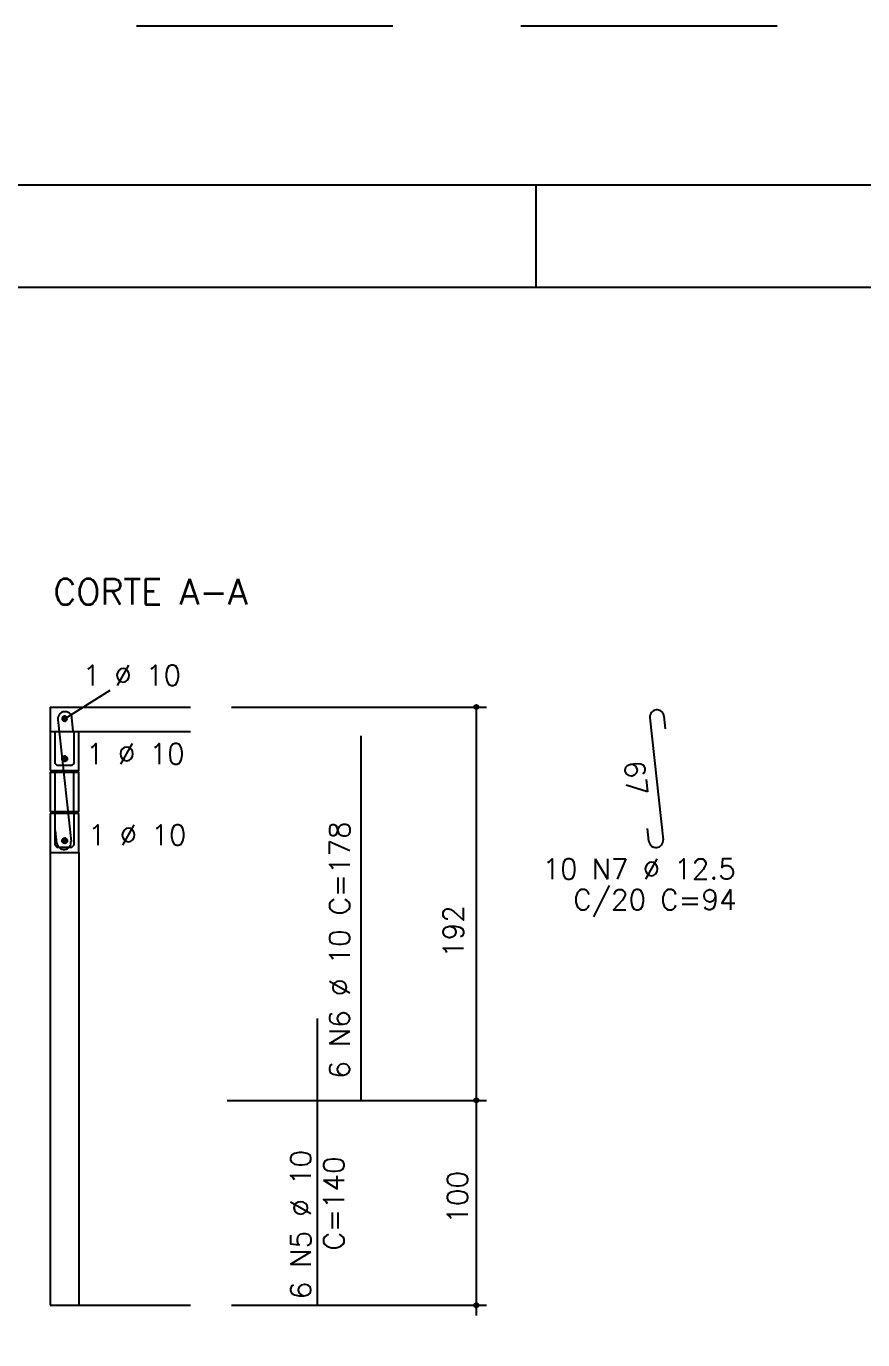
# Model space of a CAD drawing. Extents: x -1 to 122, y -1 to 61.
# Drawn here: x 16.91 to 25.07, y 48.23 to 61.05 of the extents above; entities that cross this region are included whole.
import ezdxf

# ---------------------------------------------------------------- set-up
doc = ezdxf.new("R2010")
doc.units = 0
doc.header["$MEASUREMENT"] = 0
doc.linetypes.add('HIDDEN', pattern=[0.375, 0.25, -0.125])
doc.layers.get('0').update_dxf_attribs({"linetype": 'CONTINUOUS'})
doc.layers.get('Defpoints').update_dxf_attribs({"linetype": 'CONTINUOUS'})
for name, color, linetype in [('ARQ_FOLHA', 7, 'CONTINUOUS'), ('PENA_01', 1, 'CONTINUOUS'), ('PENA_02', 2, 'CONTINUOUS'), ('PENA_03', 3, 'CONTINUOUS'), ('PENA_05', 5, 'CONTINUOUS')]:
    doc.layers.add(name, color=color, linetype=linetype)
doc.styles.get("Standard").update_dxf_attribs({"font": 'ROMANS.SHX'})

# ---------------------------------------------------------------- blocks, each defined once
blk = doc.blocks.new('FOLHA A1+1 - 1102 X 594')
at = {"layer": 'ARQ_FOLHA', "color": 1}
blk.add_line((-979, 584), (-979, 594), dxfattribs=at)
for points in [[(-1189, 0), (0, 0), (0, 594), (-1189, 594)], [(-1164, 10), (-10, 10), (-10, 584), (-1164, 584)]]:
    blk.add_lwpolyline(points, close=True, dxfattribs=at)
at = {"layer": 'Defpoints', "color": 8, "linetype": 'HIDDEN', "ltscale": 100}
blk.add_lwpolyline([(-1208.5, 609.5), (-1208.5, -15.5), (19.5, -15.5), (19.5, 609.5)], close=True, dxfattribs=at)

msp = doc.modelspace()

# ---------------------------------------------------------------- linework, layer by layer
at = {"layer": 'PENA_01', "linetype": 'Continuous'}
msp.add_line((17.289, 54.291), (17.727, 54.569), dxfattribs=at)
at = {"layer": 'PENA_02', "linetype": 'Continuous'}
for centre, radius in [((21.302, 54.403), 0.02), ((21.302, 54.403), 0.01), ((21.302, 50.563), 0.02), ((21.302, 50.563), 0.01), ((21.302, 48.563), 0.02), ((21.302, 48.563), 0.01)]:
    msp.add_circle(centre, radius, dxfattribs=at)
at = {"layer": 'PENA_03', "linetype": 'Continuous'}
for p, q in [((17.142, 54.403), (17.142, 53.783)), ((17.142, 54.403), (18.513, 54.403)), ((18.913, 54.403), (21.402, 54.403)), ((21.302, 48.463), (21.302, 54.403)), ((17.142, 54.163), (18.513, 54.163)), ((17.192, 53.383), (17.192, 53.763)), ((17.372, 53.383), (17.372, 53.763)), ((17.422, 53.363), (17.142, 53.363)), ((17.142, 53.363), (17.142, 52.983)), ((17.142, 52.983), (17.142, 48.563)), ((17.422, 52.983), (17.422, 48.563)), ((18.871, 50.563), (21.402, 50.563)), ((17.142, 48.563), (18.513, 48.563)), ((18.913, 48.563), (21.402, 48.563))]:
    msp.add_line(p, q, dxfattribs=at)
for points in [[(17.309, 54.289), (17.306, 54.299), (17.3, 54.307), (17.291, 54.313), (17.281, 54.314), (17.271, 54.31), (17.263, 54.303), (17.259, 54.294), (17.259, 54.284), (17.263, 54.274), (17.271, 54.267), (17.281, 54.264), (17.291, 54.265), (17.3, 54.27), (17.306, 54.279), (17.309, 54.289)], [(17.142, 53.783), (17.422, 53.783), (17.422, 54.163)], [(17.372, 54.163), (17.372, 53.853), (17.352, 53.833), (17.212, 53.833), (17.192, 53.853), (17.192, 54.163)], [(17.309, 53.898), (17.306, 53.908), (17.3, 53.917), (17.291, 53.922), (17.281, 53.923), (17.271, 53.92), (17.263, 53.913), (17.259, 53.903), (17.259, 53.893), (17.263, 53.883), (17.271, 53.877), (17.281, 53.873), (17.291, 53.874), (17.3, 53.88), (17.306, 53.888), (17.309, 53.898)], [(17.142, 53.383), (17.422, 53.383), (17.422, 53.763), (17.142, 53.763), (17.142, 53.383)], [(17.142, 52.983), (17.422, 52.983), (17.422, 53.363)], [(17.372, 53.363), (17.372, 53.053), (17.352, 53.033), (17.212, 53.033), (17.192, 53.053), (17.192, 53.363)], [(17.309, 53.098), (17.306, 53.108), (17.3, 53.117), (17.291, 53.122), (17.281, 53.123), (17.271, 53.12), (17.263, 53.113), (17.259, 53.103), (17.259, 53.093), (17.263, 53.083), (17.271, 53.077), (17.281, 53.073), (17.291, 53.074), (17.3, 53.08), (17.306, 53.088), (17.309, 53.098)]]:
    msp.add_lwpolyline(points, dxfattribs=at)
for centre in [(17.284, 53.898), (17.284, 53.098)]:
    msp.add_circle(centre, 0.025, dxfattribs=at)
for points in [[(17.309, 54.289), (17.263, 54.303), (17.259, 54.294)], [(17.309, 54.289), (17.259, 54.294), (17.259, 54.284)], [(17.309, 54.289), (17.259, 54.284), (17.263, 54.274)], [(17.309, 54.289), (17.271, 54.31), (17.263, 54.303)], [(17.309, 54.289), (17.263, 54.274), (17.271, 54.267)], [(17.309, 54.289), (17.281, 54.314), (17.271, 54.31)], [(17.309, 54.289), (17.271, 54.267), (17.281, 54.264)], [(17.309, 54.289), (17.291, 54.313), (17.281, 54.314)], [(17.309, 54.289), (17.281, 54.264), (17.291, 54.265)], [(17.309, 54.289), (17.3, 54.307), (17.291, 54.313)], [(17.309, 54.289), (17.291, 54.265), (17.3, 54.27)], [(17.309, 54.289), (17.306, 54.299), (17.3, 54.307)], [(17.309, 54.289), (17.3, 54.27), (17.306, 54.279)], [(17.309, 54.289), (17.306, 54.279), (17.309, 54.289)], [(17.309, 53.898), (17.263, 53.913), (17.259, 53.903)], [(17.309, 53.898), (17.259, 53.903), (17.259, 53.893)], [(17.309, 53.898), (17.259, 53.893), (17.263, 53.883)], [(17.309, 53.898), (17.271, 53.92), (17.26, 53.907)], [(17.309, 53.898), (17.26, 53.907), (17.26, 53.89)], [(17.309, 53.898), (17.26, 53.89), (17.271, 53.877)], [(17.309, 53.898), (17.271, 53.92), (17.263, 53.913)], [(17.309, 53.898), (17.263, 53.883), (17.271, 53.877)], [(17.309, 53.898), (17.288, 53.923), (17.271, 53.92)], [(17.309, 53.898), (17.281, 53.923), (17.271, 53.92)], [(17.309, 53.898), (17.271, 53.877), (17.288, 53.874)], [(17.309, 53.898), (17.271, 53.877), (17.281, 53.873)], [(17.309, 53.898), (17.291, 53.922), (17.281, 53.923)], [(17.309, 53.898), (17.281, 53.873), (17.291, 53.874)], [(17.309, 53.898), (17.303, 53.914), (17.288, 53.923)], [(17.309, 53.898), (17.288, 53.874), (17.303, 53.882)], [(17.309, 53.898), (17.3, 53.917), (17.291, 53.922)], [(17.309, 53.898), (17.291, 53.874), (17.3, 53.88)], [(17.309, 53.898), (17.306, 53.908), (17.3, 53.917)], [(17.309, 53.898), (17.3, 53.88), (17.306, 53.888)], [(17.309, 53.898), (17.303, 53.882), (17.309, 53.898)], [(17.309, 53.898), (17.306, 53.888), (17.309, 53.898)], [(17.309, 53.098), (17.263, 53.113), (17.259, 53.103)], [(17.309, 53.098), (17.259, 53.103), (17.259, 53.093)], [(17.309, 53.098), (17.259, 53.093), (17.263, 53.083)], [(17.309, 53.098), (17.271, 53.12), (17.26, 53.107)], [(17.309, 53.098), (17.26, 53.107), (17.26, 53.09)], [(17.309, 53.098), (17.26, 53.09), (17.271, 53.077)], [(17.309, 53.098), (17.271, 53.12), (17.263, 53.113)], [(17.309, 53.098), (17.263, 53.083), (17.271, 53.077)], [(17.309, 53.098), (17.288, 53.123), (17.271, 53.12)], [(17.309, 53.098), (17.281, 53.123), (17.271, 53.12)], [(17.309, 53.098), (17.271, 53.077), (17.288, 53.074)], [(17.309, 53.098), (17.271, 53.077), (17.281, 53.073)], [(17.309, 53.098), (17.291, 53.122), (17.281, 53.123)], [(17.309, 53.098), (17.281, 53.073), (17.291, 53.074)], [(17.309, 53.098), (17.303, 53.114), (17.288, 53.123)], [(17.309, 53.098), (17.288, 53.074), (17.303, 53.082)], [(17.309, 53.098), (17.3, 53.117), (17.291, 53.122)], [(17.309, 53.098), (17.291, 53.074), (17.3, 53.08)], [(17.309, 53.098), (17.306, 53.108), (17.3, 53.117)], [(17.309, 53.098), (17.3, 53.08), (17.306, 53.088)], [(17.309, 53.098), (17.303, 53.082), (17.309, 53.098)], [(17.309, 53.098), (17.306, 53.088), (17.309, 53.098)]]:
    msp.add_solid(points, dxfattribs=at)
at = {"layer": 'PENA_05', "linetype": 'Continuous'}
for p, q in [((17.218, 54.282), (17.346, 53.09)), ((17.368, 54.172), (17.355, 54.296)), ((22.996, 54.299), (23.124, 53.107)), ((23.146, 54.19), (23.133, 54.314)), ((20.178, 50.56), (20.178, 54.123)), ((22.986, 53.093), (22.973, 53.217)), ((17.209, 53.075), (17.195, 53.199)), ((19.752, 48.563), (19.752, 51.363))]:
    msp.add_line(p, q, dxfattribs=at)
for centre, start, end in [((23.064, 54.307), 6.1325, 186.1325), ((17.287, 54.289), 6.1325, 186.1325), ((17.277, 53.082), 186.1325, 6.1325), ((23.055, 53.1), 186.1325, 6.1325)]:
    msp.add_arc(centre, 0.069, start, end, dxfattribs=at)

# ---------------------------------------------------------------- block references
at = {"xscale": 0.09999999999999938, "yscale": 0.09999999999999938, "zscale": 0.09999999999999938}
msp.add_blockref('FOLHA A1+1 - 1102 X 594', (119.786, 0.099), dxfattribs=at)

# ---------------------------------------------------------------- texts
at = {"layer": 'PENA_03', "linetype": 'Continuous'}
for s, p in [('1 %%c 10', (17.46, 54.613)), ('1 %%c 10', (17.495, 53.846)), ('1 %%c 10', (17.512, 53.054)), ('10 N7 %%c 12.5', (21.947, 52.722)), ('C/20 C=94', (22.247, 52.422))]:
    msp.add_text(s, height=0.2, dxfattribs=at).set_placement(p)
for s, rotation, p in [('67', 276.1325, (22.74, 53.87)), ('6 N6 %%c 10 C=178', 90, (20.067, 50.775)), ('192', 90, (21.177, 51.954)), ('6 N5 %%c 10', 90, (19.688, 48.621)), ('C=140', 90, (20.011, 49.099)), ('100', 90, (21.218, 49.359))]:
    msp.add_text(s, height=0.2, rotation=rotation, dxfattribs=at).set_placement(p)
at = {"layer": 'PENA_05', "linetype": 'Continuous'}
msp.add_text('CORTE A-A', height=0.25, dxfattribs=at).set_placement((17.173, 55.403))

doc.saveas('drawing.dxf')
